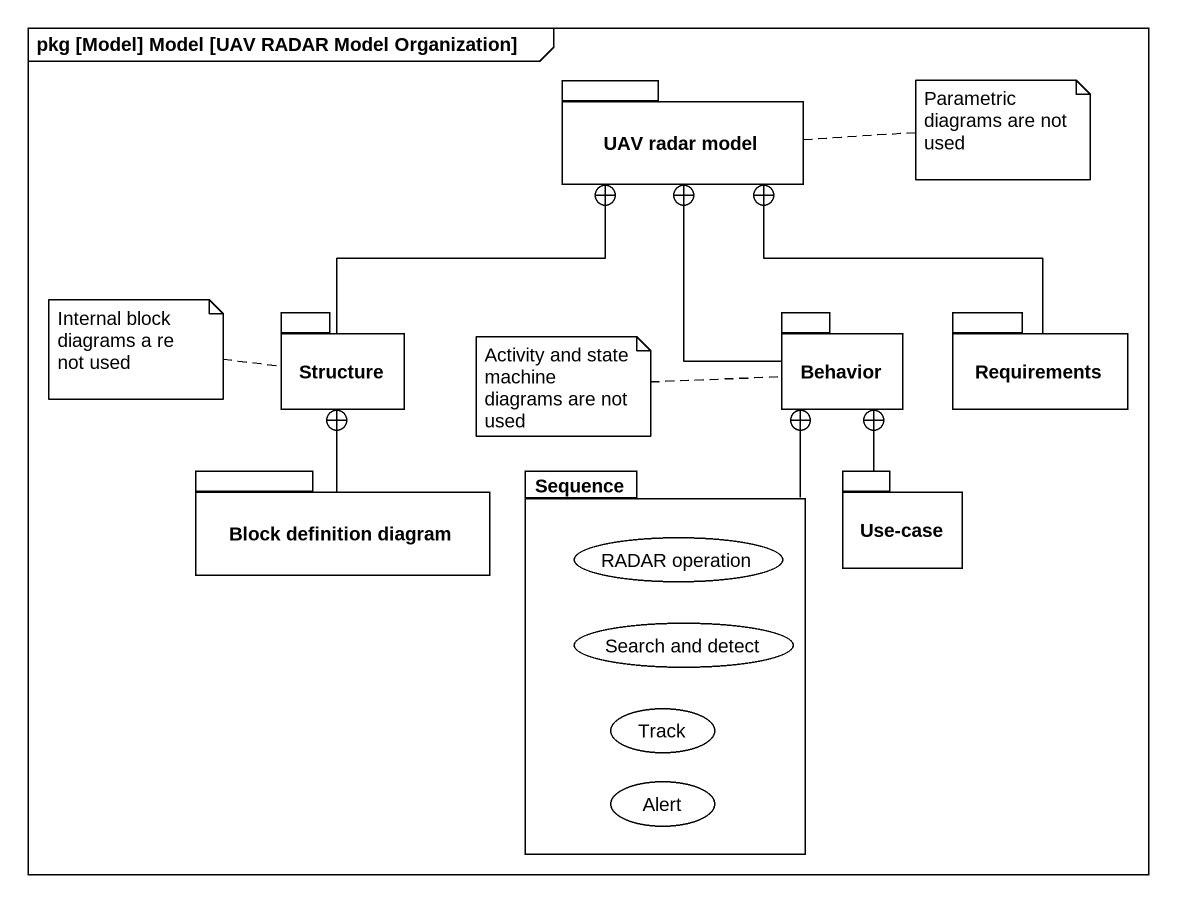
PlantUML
@startuml
mainframe pkg [Model] Model [UAV RADAR Model Organization]
package "UAV radar model" as UAV_radar_model {
}
package Structure {
}
package Behavior {
}
package Requirements {
}
package "Block definition diagram" as Block_definition_diagram {
}
package Sequence {
  usecase "RADAR operation" as RADAR_operation
  usecase "Search and detect" as Search_and_detect
  usecase Track
  usecase Alert
}
package "Use-case" as Use_case {
}
Structure -up-+ UAV_radar_model
Behavior -up-+ UAV_radar_model
Requirements -up-+ UAV_radar_model
Block_definition_diagram -up-+ Structure
Sequence -up-+ Behavior
Use_case -up-+ Behavior
note right of UAV_radar_model : Parametric diagrams are not used
note left of Structure : Internal block diagrams a re not used
note left of Behavior : Activity and state machine diagrams are not used
@enduml
